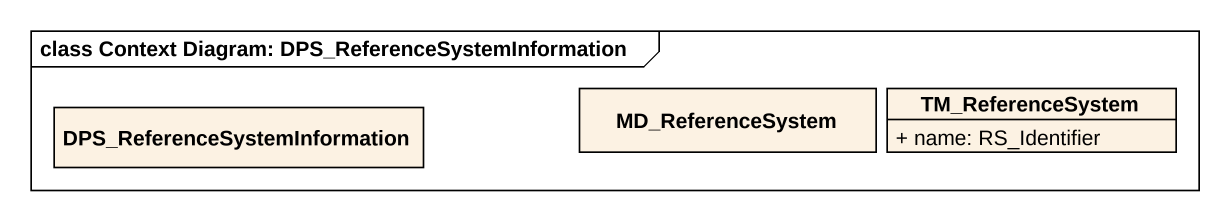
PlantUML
@startuml
mainframe class Context Diagram: DPS_ReferenceSystemInformation
hide circle
hide empty members
skinparam classAttributeIconSize 0
class "DPS_ReferenceSystemInformation" as DPS_ReferenceSystemInformati
class MD_ReferenceSystem
class TM_ReferenceSystem {
  + name: RS_Identifier
}
@enduml
